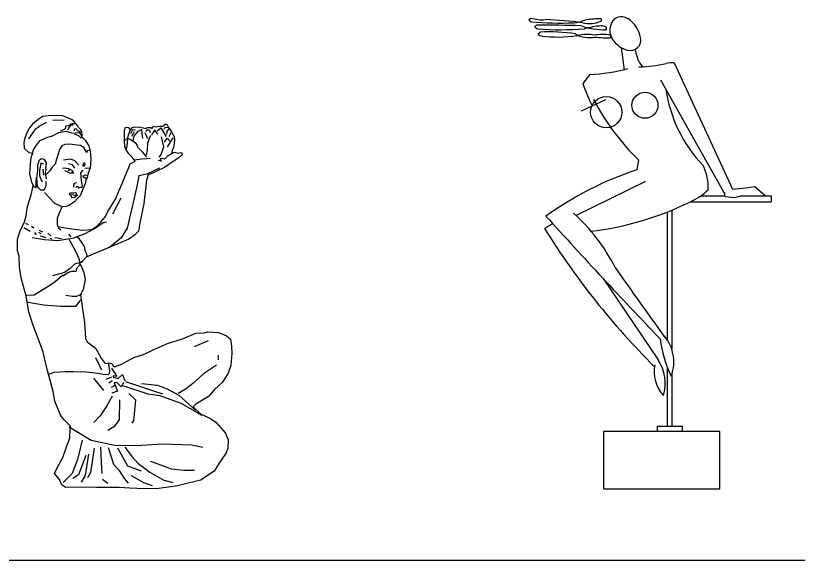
# Model space of a CAD drawing. Header units: millimetres. Extents: x -1413 to 9193, y 11663 to 17984.
# Drawn here: x 5957 to 7575, y 13831 to 14957 of the extents above; entities that cross this region are included whole.
import ezdxf

# ---------------------------------------------------------------- set-up
doc = ezdxf.new("R2010")
doc.units = ezdxf.units.MM
doc.layers.add('www.cad-blocks.net', color=7, linetype='Continuous')

# ---------------------------------------------------------------- blocks, each defined once
blk = doc.blocks.new('A$C3B3631BB')
for p, q in [((42.1, 762.8), (30.7, 753.8)), ((51.7, 769.5), (42.1, 762.8)), ((63.1, 771.3), (51.7, 769.5)), ((81.8, 771.9), (63.1, 771.3)), ((72.7, 761.9), (96.6, 762.5)), ((93.2, 771.3), (81.8, 771.9)), ((105.2, 766.5), (93.2, 771.3)), ((113, 762.8), (105.2, 766.5)), ((24.7, 746), (18.7, 734.6)), ((30.7, 753.8), (24.7, 746)), ((42.3, 747), (36.7, 743.9)), ((44.2, 749.2), (42.3, 747)), ((60, 757), (44.2, 749.2)), ((98.5, 744.2), (99.7, 746.4)), ((99.7, 750.1), (105.6, 751.1)), ((99.7, 746.4), (99.7, 750.1)), ((105.3, 745.2), (103.4, 741.5)), ((106.5, 747.7), (105.3, 745.2)), ((105.6, 751.1), (107.8, 752.3)), ((109, 748.9), (106.5, 747.7)), ((107.8, 752.3), (109.9, 754.2)), ((109, 752), (109, 748.9)), ((114.6, 751.4), (109, 752)), ((109.9, 754.2), (112.7, 755.1)), ((112.7, 755.1), (118.3, 755.1)), ((118, 743.9), (120.8, 744.9)), ((118.3, 755.1), (119.9, 755.1)), ((120.8, 744.9), (123, 740.5)), ((221.2, 740.6), (223, 747.8)), ((223, 747.8), (229.6, 747.2)), ((229.6, 747.2), (232.6, 741.2)), ((232.6, 741.2), (237.4, 746.6)), ((237.4, 746.6), (242.2, 748.4)), ((242.2, 748.4), (251.8, 747.8)), ((251.8, 747.8), (259.6, 746)), ((259.6, 746), (264.4, 744.8)), ((264.4, 744.8), (268.6, 747.2)), ((268.6, 747.2), (275.2, 747.2)), ((275.2, 747.2), (278.2, 744.8)), ((278.2, 744.8), (280.6, 749.6)), ((280.6, 749.6), (285.4, 748.4)), ((285.4, 748.4), (294.4, 749.6)), ((288.4, 740), (296.3, 746)), ((294.4, 749.6), (300.5, 749.6)), ((296.3, 746), (301.1, 738.2)), ((300.5, 749.6), (305.3, 753.8)), ((302.9, 743.6), (305.3, 747.8)), ((305.3, 753.8), (308.9, 753.8)), ((305.3, 747.8), (311.9, 746.6)), ((313.1, 744.8), (308.3, 739.4)), ((308.9, 753.8), (311.9, 746.6)), ((311.9, 746.6), (317.9, 737.6)), ((18.7, 734.6), (14.5, 722.6)), ((36.7, 743.9), (22.8, 723.2)), ((60.6, 726.3), (72.1, 729.4)), ((72.1, 729.4), (85.1, 736.8)), ((85.1, 736.8), (100.6, 739)), ((88.5, 739.9), (93.2, 741.8)), ((93.2, 741.8), (98.5, 744.2)), ((100.6, 739), (106.8, 737.4)), ((106.8, 737.4), (111.2, 735.6)), ((111.2, 735.6), (118, 734.9)), ((117.7, 740.2), (118, 743.9)), ((118, 734.9), (118.6, 733.1)), ((118.6, 733.1), (125.8, 730.6)), ((118.9, 735.6), (126.4, 736.5)), ((123, 740.5), (127, 739.6)), ((125.8, 730.6), (128.3, 728.4)), ((126.4, 736.5), (129.8, 732.8)), ((127, 739.6), (131, 736.5)), ((128.3, 728.4), (131, 725.6)), ((129.8, 732.8), (132.6, 727.5)), ((221.2, 719), (221.2, 740.6)), ((228.4, 731), (227.2, 725)), ((232.6, 741.2), (228.4, 731)), ((237.4, 741.8), (233.2, 734)), ((241, 737.6), (235.6, 728)), ((244, 741.2), (237.4, 741.8)), ((238.9, 719), (241, 729.2)), ((241, 729.2), (249.4, 739.4)), ((249.4, 739.4), (256, 742.4)), ((256, 742.4), (256.6, 734)), ((256.6, 734), (258.4, 725)), ((263.2, 736.4), (268.6, 723.8)), ((266.2, 738.8), (268.6, 743)), ((268.6, 743), (272.8, 741.2)), ((274.6, 730.4), (268.6, 714.8)), ((272.8, 741.2), (274, 736.4)), ((283.6, 741.8), (277, 731.6)), ((283.2, 741.1), (289.6, 732.8)), ((301.1, 738.2), (307.1, 728.6)), ((308.3, 739.4), (307.7, 732.8)), ((313.1, 728.6), (317.9, 737.6)), ((317.9, 737.6), (323.9, 728)), ((14.5, 722.6), (12.7, 715.4)), ((12.7, 715.4), (13.3, 704)), ((38.9, 710.4), (47, 720.1)), ((47, 720.1), (60.6, 726.3)), ((108.2, 712.2), (97.8, 711.7)), ((117.3, 711.3), (108.2, 712.2)), ((131, 725.6), (134.5, 726.3)), ((133.4, 726.8), (139.4, 720.8)), ((139.4, 720.8), (147.3, 708.8)), ((227.2, 725), (221.2, 719)), ((221.8, 707.6), (221.2, 719)), ((226.6, 714.8), (224.7, 700.3)), ((227.2, 725), (226.6, 714.8)), ((227.2, 725), (234.4, 722)), ((234.4, 722), (243.4, 716)), ((243.4, 716), (247, 710)), ((268.6, 714.8), (268, 701)), ((296.9, 727.4), (301.7, 707)), ((303.5, 716.6), (309.5, 725)), ((309.5, 725), (315.9, 717)), ((314.3, 714.2), (309.5, 707)), ((320.9, 725.6), (314.3, 714.2)), ((324.5, 720.8), (322.7, 704.6)), ((323.9, 728), (324.5, 720.8)), ((13.3, 704), (23.5, 695)), ((30.5, 694.3), (33, 700.5)), ((33, 700.5), (38.9, 710.4)), ((86.5, 701.3), (83, 690)), ((91.2, 709.1), (86.5, 701.3)), ((97.8, 711.7), (91.2, 709.1)), ((130.4, 709.6), (117.3, 711.3)), ((136.9, 705.7), (130.4, 709.6)), ((143.4, 695.2), (136.9, 705.7)), ((143.9, 698.3), (143.4, 695.2)), ((149.8, 699.8), (143.9, 698.3)), ((147.3, 708.8), (150.3, 698)), ((150.3, 698), (151.5, 682.4)), ((224.2, 701), (221.8, 707.6)), ((230.2, 692.6), (224.2, 701)), ((250, 704), (246.8, 710.3)), ((259, 696.2), (250, 704)), ((267.4, 685.4), (259, 696.2)), ((268, 701), (265.6, 689.6)), ((301.7, 707), (296.3, 690.2)), ((319.7, 699.8), (317.9, 692.6)), ((317.9, 692.6), (324.5, 696.2)), ((322.7, 704.6), (319.7, 699.8)), ((324.5, 696.2), (331.1, 693.8)), ((23.5, 695), (30.7, 693.8)), ((27.7, 684.2), (25.9, 671)), ((30.7, 693.8), (27.7, 684.2)), ((48.7, 681.8), (43.9, 678.2)), ((55.9, 680.6), (48.7, 681.8)), ((59.5, 674), (55.9, 680.6)), ((80.4, 681.3), (77.8, 671.3)), ((83, 690), (80.4, 681.3)), ((110.4, 681.3), (94.7, 679.1)), ((118.2, 677.8), (110.4, 681.3)), ((151.5, 682.4), (150.3, 663.8)), ((236.8, 685.4), (230.2, 692.6)), ((242.8, 677.6), (236.8, 685.4)), ((241, 679.9), (256, 681.8)), ((256, 681.8), (267.4, 683)), ((267.4, 683), (274, 683.6)), ((296.3, 690.2), (292, 685.4)), ((298.7, 683), (295.1, 682.4)), ((295.1, 682.4), (296.9, 677.6)), ((304.1, 681.2), (298.7, 683)), ((309.5, 687.2), (304.1, 681.2)), ((317.9, 692.6), (309.5, 687.2)), ((334.1, 684.8), (314.9, 671.6)), ((331.1, 693.8), (337.7, 695)), ((341.3, 691.4), (334.1, 684.8)), ((337.7, 695), (341.3, 691.4)), ((25.9, 671), (24.7, 651.2)), ((43.9, 678.2), (40.9, 668)), ((40.9, 668), (40.9, 657.2)), ((46.9, 665.6), (45.1, 657.8)), ((48.1, 673.4), (46.9, 665.6)), ((54.1, 671), (48.1, 673.4)), ((58.3, 661.4), (59.5, 674)), ((71.7, 664.8), (66.5, 657)), ((77.8, 671.3), (71.7, 664.8)), ((113.4, 670), (105.2, 671.8)), ((118.2, 663.1), (113.4, 670)), ((126.5, 669.2), (118.2, 677.8)), ((135.6, 672.2), (135.2, 667.8)), ((135.2, 667.8), (138.2, 667.4)), ((138.6, 673.5), (135.6, 672.2)), ((138.2, 667.4), (139.9, 670.9)), ((139.9, 670.9), (138.8, 673.6)), ((139.1, 662.6), (150.3, 663.8)), ((150.3, 663.8), (147.9, 657.8)), ((223.6, 649.4), (230.2, 664.4)), ((230.2, 664.4), (232.6, 671.6)), ((232.6, 671.6), (242.8, 677.6)), ((304.1, 664.4), (289.6, 657.2)), ((296.9, 677.6), (290.8, 678.8)), ((314.9, 671.6), (304.1, 664.4)), ((24.7, 651.2), (28.9, 633.8)), ((40.9, 657.2), (39.1, 642.3)), ((45.1, 657.8), (45.1, 647.6)), ((45.1, 647.6), (48.7, 638)), ((52.3, 660.8), (53.5, 648.2)), ((58.3, 661.4), (57.1, 651.8)), ((57.1, 651.8), (58.9, 641)), ((66.5, 657), (57.7, 648.1)), ((96, 662.6), (92.6, 661.8)), ((106, 661.3), (96, 662.6)), ((96.9, 657.9), (108.2, 653.1)), ((107.4, 660.6), (104.7, 656.5)), ((113, 657.9), (106, 661.3)), ((108.2, 653.1), (115.8, 652.3)), ((113, 657.9), (112, 652.7)), ((116, 651.8), (113, 657.9)), ((135.2, 658.7), (130.4, 653.5)), ((130.4, 653.5), (130.8, 646.6)), ((135.2, 646.1), (139.5, 648.7)), ((139.5, 648.7), (144.5, 647.7)), ((144.9, 649.4), (143.7, 643.4)), ((147.9, 657.8), (144.9, 649.4)), ((216.3, 631.4), (223.6, 649.4)), ((267.5, 650.6), (250.4, 647)), ((269.8, 648.8), (266.8, 638)), ((293.1, 662.7), (267.5, 650.6)), ((277.6, 651.8), (269.8, 648.8)), ((289.6, 657.2), (277.6, 651.8)), ((28.9, 633.8), (33.7, 624.8)), ((38.5, 635.6), (39.1, 642.8)), ((38.5, 622.4), (38.5, 635.6)), ((39.1, 642.3), (40.3, 624.8)), ((48.7, 638), (51.1, 634.4)), ((58.9, 626.6), (58.9, 635)), ((117.3, 631.3), (115.6, 628.7)), ((122.1, 632.7), (117.3, 631.3)), ((130.8, 646.6), (131.7, 637.4)), ((131.7, 637.4), (133.4, 625.3)), ((139.4, 631.4), (132.2, 612.2)), ((135.2, 646.1), (139.5, 642.6)), ((141.8, 640.4), (139.4, 631.4)), ((139.5, 642.6), (141.8, 640.4)), ((143.7, 643.4), (141.8, 640.4)), ((208.5, 614), (216.3, 631.4)), ((250.4, 647), (247.5, 628.5)), ((266.8, 638), (260.8, 589.3)), ((27.8, 607.9), (31.7, 623.1)), ((31.7, 623.1), (32.2, 627.5)), ((33.7, 624.8), (38.5, 622.4)), ((40.3, 624.8), (47.5, 618.2)), ((47.5, 618.2), (54.7, 618.2)), ((54.7, 618.2), (58.9, 626.6)), ((115.6, 628.7), (115.6, 625.3)), ((115.6, 625.3), (116.5, 623.5)), ((123.9, 624.4), (120.8, 624)), ((120.8, 624), (120.8, 622.7)), ((126, 624), (123.9, 624.4)), ((127.3, 622.2), (125.2, 620.5)), ((129.9, 622.7), (127.3, 622.2)), ((132.6, 623.1), (129.9, 622.7)), ((133.4, 625.3), (132.6, 623.1)), ((247.5, 628.5), (236.8, 583)), ((20.8, 583.5), (27.8, 607.9)), ((55.6, 612.2), (76.5, 590.5)), ((109.9, 611.4), (106.9, 610.1)), ((106.9, 610.1), (107.3, 608.3)), ((107.3, 608.3), (114.7, 607.9)), ((109.1, 607.9), (111.7, 603.1)), ((109.5, 611.8), (116, 611.8)), ((111.7, 603.1), (117.3, 602.2)), ((114.7, 607.9), (122.6, 607)), ((116, 611.8), (120.4, 612.7)), ((117.3, 602.2), (123, 607)), ((123.2, 599.5), (117.8, 593.5)), ((120.4, 612.7), (121.3, 609.2)), ((121.3, 609.2), (122.6, 607.4)), ((122.6, 607.4), (124.3, 606.6)), ((129.2, 605.6), (123.2, 599.5)), ((132.2, 612.2), (129.2, 605.6)), ((186.9, 573.1), (202.5, 598.9)), ((213.3, 600.8), (196.2, 568)), ((202.5, 598.9), (208.5, 614)), ((18, 564.2), (20.8, 583.5)), ((76.5, 590.5), (89.9, 584)), ((91.4, 582.7), (85.4, 567.7)), ((89.9, 584), (91.6, 583.3)), ((100.4, 583.3), (91.4, 582.7)), ((105.8, 585.7), (100.4, 583.3)), ((117.8, 593.5), (105.8, 585.7)), ((236.8, 583), (226.9, 538.8)), ((260.8, 589.3), (253.6, 553.3)), ((85.4, 567.7), (81.8, 559.3)), ((182.1, 562.9), (186.9, 573.1)), ((5.4, 533), (14.4, 552.2)), ((14.4, 552.2), (18, 564.2)), ((81.8, 559.3), (81.8, 548.5)), ((163.5, 542.5), (171.9, 551.5)), ((171.9, 551.5), (182.1, 562.9)), ((177, 550.2), (184.1, 551.6)), ((253.6, 553.3), (250, 532.9)), ((13.1, 540.2), (25.9, 532.4)), ((16, 548.8), (21.7, 546.6)), ((28.8, 543.1), (33.8, 539.5)), ((44.5, 534.5), (51.6, 531)), ((81.8, 548.5), (82.4, 542.5)), ((82.4, 542.5), (99.2, 539.5)), ((83.7, 539.5), (89.4, 535.3)), ((99.2, 539.5), (111.8, 537.7)), ((111.8, 537.7), (135.2, 534.7)), ((135.2, 534.7), (153.3, 535.9)), ((139.9, 527.4), (159.2, 538.1)), ((153.3, 535.9), (163.5, 542.5)), ((159.2, 538.1), (177, 550.2)), ((226.9, 538.8), (214, 518.9)), ((0, 516.2), (5.4, 533)), ((30.2, 519.6), (55.9, 515.3)), ((35.2, 529.6), (38.1, 525.3)), ((43, 530.3), (48, 527.4)), ((46.6, 523.1), (58.7, 519.6)), ((62.3, 528.1), (68.7, 523.1)), ((66.6, 518.2), (70.1, 516.7)), ((77.2, 519.6), (90.8, 517.5)), ((82.9, 513.2), (116.4, 518.9)), ((105, 526.7), (110, 521)), ((116.4, 518.9), (139.9, 527.4)), ((127.8, 516), (122.8, 521)), ((214, 518.9), (189.8, 498.9)), ((241.6, 524.5), (230.2, 516.1)), ((250, 532.9), (241.6, 524.5)), ((0, 491.6), (0, 516.2)), ((55.9, 515.3), (82.9, 513.2)), ((106.5, 515.3), (115.7, 498.9)), ((135, 506.1), (127.8, 516)), ((137.1, 501.8), (135, 506.1)), ((137.8, 502.5), (139.2, 492.5)), ((207.3, 506.5), (156.2, 485.2)), ((230.2, 516.1), (207.3, 506.5)), ((3, 480.8), (0, 491.6)), ((115.7, 498.9), (121.4, 488.3)), ((121.4, 488.3), (126.4, 476.2)), ((139.2, 492.5), (142.8, 485.4)), ((4.2, 457.4), (3, 480.8)), ((126.4, 476.2), (128.5, 466.2)), ((134, 470.8), (127.4, 465.4)), ((141.8, 478.6), (134, 470.8)), ((156.2, 485.2), (141.8, 478.6)), ((142.8, 485.4), (143.5, 479.7)), ((8.4, 433.4), (4.2, 457.4)), ((108.9, 455.3), (97.3, 447.1)), ((117.8, 464.2), (108.9, 455.3)), ((134.4, 469.2), (117.8, 464.2)), ((121.8, 449.6), (122.3, 456.1)), ((122.3, 456.1), (128.8, 463.2)), ((127.4, 465.4), (131.6, 460.6)), ((131.6, 460.6), (137, 447.3)), ((97.3, 447.1), (72.4, 439.9)), ((93.6, 441.3), (78, 427.7)), ((93.6, 439.9), (105.5, 448)), ((105.5, 448), (113.1, 449.6)), ((113.1, 449.6), (121.8, 449.6)), ((137, 447.3), (139.4, 432.9)), ((17.4, 398.5), (8.4, 433.4)), ((78, 427.7), (64.4, 419.2)), ((139.4, 432.9), (135.8, 411.9)), ((64.4, 419.2), (34.5, 400)), ((135.8, 411.9), (130.4, 401.7)), ((34.5, 400), (17.4, 399.3)), ((23.4, 365.5), (17.4, 398.5)), ((112.9, 397.8), (100, 399.3)), ((122.1, 397.8), (112.9, 397.8)), ((121.4, 377.2), (130.7, 390.7)), ((132.8, 402.1), (122.1, 397.8)), ((130.4, 401.7), (134.6, 366.9)), ((21.7, 385.7), (53.7, 380)), ((53.7, 380), (89.4, 377.2)), ((89.4, 377.2), (121.4, 377.2)), ((31.8, 339.7), (23.4, 365.5)), ((134.6, 366.9), (138.2, 344.1)), ((138.2, 344.1), (140.6, 310.7)), ((53, 283.4), (31.8, 339.7)), ((385.8, 322.1), (393, 324.6)), ((393, 324.6), (415.2, 322.8)), ((140.6, 310.7), (143.6, 303.5)), ((310.1, 300.5), (341.3, 310.1)), ((341.3, 310.1), (368.3, 321.5)), ((368.3, 321.5), (385.8, 322.1)), ((415.2, 322.8), (432, 316.1)), ((432, 316.1), (440.4, 309.5)), ((440.4, 309.5), (442.2, 294.5)), ((143.6, 303.5), (152, 297.5)), ((152, 297.5), (161.7, 289.7)), ((280, 287.3), (310.1, 300.5)), ((393.8, 306.1), (365.1, 293.1)), ((442.2, 294.5), (442.8, 279.5)), ((54.8, 272.6), (53, 283.4)), ((161.7, 289.7), (173.1, 269.9)), ((240.4, 271.1), (260.2, 277.7)), ((260.2, 277.7), (280, 287.3)), ((415, 276.3), (415, 266.6)), ((442.8, 279.5), (441, 254.9)), ((62, 244.4), (54.8, 272.6)), ((160.8, 271.5), (173.8, 246)), ((173.1, 269.9), (180.9, 259.1)), ((180.9, 259.1), (188.7, 260.3)), ((187.1, 260.1), (190.3, 244.3)), ((188.7, 260.3), (194.7, 259.1)), ((194.7, 259.1), (197.1, 254.9)), ((216.3, 258.5), (240.4, 271.1)), ((73.4, 201.1), (62, 244.4)), ((190.3, 244.3), (189.5, 237.9)), ((194.3, 249), (205.3, 232.4)), ((197.1, 254.9), (201.3, 251.9)), ((201.3, 251.9), (216.3, 258.5)), ((411.2, 255.3), (384.3, 237.9)), ((441, 254.9), (435.6, 238.7)), ((64.4, 237.1), (75.5, 241.1)), ((75.5, 241.1), (98.5, 242.7)), ((98.5, 242.7), (115.1, 242.7)), ((115.1, 242.7), (142, 241.9)), ((142, 241.9), (166.5, 238.7)), ((157, 228.4), (177.6, 203.1)), ((166.5, 238.7), (176.8, 237.1)), ((176.8, 237.1), (188.7, 236.4)), ((194.3, 230.8), (182.4, 226.1)), ((197.4, 233.2), (197.4, 230.8)), ((205.3, 232.4), (197.4, 233.2)), ((197.4, 230.8), (207.7, 227.7)), ((207.7, 227.7), (217.2, 236.4)), ((217.2, 236.4), (221.2, 225.3)), ((384.3, 237.9), (362.1, 217.4)), ((435.6, 238.7), (423.6, 220.1)), ((195.8, 222.9), (188.7, 218.2)), ((202.2, 214.2), (193.5, 209.5)), ((205.3, 219.7), (199.8, 218.9)), ((199.8, 218.9), (206.9, 201.5)), ((214, 211), (205.3, 219.7)), ((218.8, 219.7), (214, 211)), ((217.2, 213.4), (269.5, 196)), ((221.2, 225.3), (222.8, 222.9)), ((222.8, 222.1), (299.6, 196)), ((256, 217.4), (289.3, 214.2)), ((289.3, 214.2), (309.1, 206.3)), ((362.1, 217.4), (348.6, 206.3)), ((423.6, 220.1), (407.4, 205.1)), ((77, 181.3), (73.4, 201.1)), ((206.9, 201.5), (195, 197.6)), ((229.9, 196.8), (244.1, 184.1)), ((269.5, 196), (294, 192.8)), ((309.1, 206.3), (333.6, 193.6)), ((348.6, 206.3), (332, 196.8)), ((407.4, 205.1), (394.8, 190.7)), ((88.4, 151.9), (77, 181.3)), ((195.8, 191.3), (184.8, 171.5)), ((210.9, 184.1), (210.1, 142.2)), ((244.1, 184.1), (239.4, 140.6)), ((294, 192.8), (337.6, 177)), ((333.6, 193.6), (367.6, 162.8)), ((394.8, 190.7), (368.9, 175.1)), ((184.8, 171.5), (170.5, 150.9)), ((337.6, 177), (372.4, 157.2)), ((368.9, 175.1), (362.9, 169.7)), ((362.9, 169.7), (377.9, 154.6)), ((96.3, 142.3), (88.4, 151.9)), ((170.5, 150.9), (157.8, 136.7)), ((372.4, 157.2), (381.1, 152.5)), ((377.9, 154.6), (399, 145.6)), ((109.5, 129.1), (96.3, 142.3)), ((210.1, 142.2), (199, 128)), ((239.4, 140.6), (236.2, 135.9)), ((399, 145.6), (410.5, 136.9)), ((410.5, 136.9), (429.7, 114.7)), ((106.4, 128), (152.3, 100.3)), ((107.7, 104.5), (108.9, 123.7)), ((108.9, 123.7), (109.5, 129.1)), ((199, 128), (186.3, 120.8)), ((429.7, 114.7), (435.1, 101.5)), ((101.1, 86.5), (107.7, 104.5)), ((133.3, 100.3), (123.8, 60.7)), ((152.3, 100.3), (203.8, 89.2)), ((435.1, 101.5), (434.5, 84.1)), ((93.2, 64.8), (101.1, 86.5)), ((158.6, 83.7), (150.7, 33.8)), ((171.3, 86), (172.9, 54.4)), ((187.1, 85.2), (198.2, 51.2)), ((203.8, 89.2), (256.8, 90)), ((206.9, 84.5), (227.5, 47.3)), ((222, 86), (237, 66.3)), ((256.8, 90), (300.3, 93.2)), ((300.3, 93.2), (359.7, 90.8)), ((359.7, 90.8), (382.7, 86)), ((434.5, 84.1), (431.5, 74.4)), ((81.8, 43.2), (93.2, 64.8)), ((141.2, 68.6), (126.2, 29.1)), ((146.8, 71.8), (139.6, 27.5)), ((237, 66.3), (248.9, 52.8)), ((431.5, 74.4), (418.3, 55.2)), ((123.8, 60.7), (112.7, 31.4)), ((172.9, 54.4), (174.5, 31.4)), ((198.2, 51.2), (210.1, 37.8)), ((248.9, 52.8), (273.4, 34.6)), ((275, 56.8), (317.8, 40.9)), ((418.3, 55.2), (406.3, 36.6)), ((76.4, 31.8), (81.8, 43.2)), ((150.7, 33.8), (144.4, 22.7)), ((210.1, 37.8), (220.4, 21.2)), ((227.5, 47.3), (255.2, 37)), ((273.4, 34.6), (302.7, 18)), ((317.8, 40.9), (344.7, 38.6)), ((344.7, 38.6), (366.1, 38.6)), ((406.3, 36.6), (390.6, 26.4)), ((86.6, 19.2), (76.4, 31.8)), ((90.8, 9), (86.6, 19.2)), ((112.7, 31.4), (94.5, 13.2)), ((126.2, 29.1), (114.3, 21.2)), ((139.6, 27.5), (131.7, 14)), ((175.3, 19.6), (186.3, 11.7)), ((220.4, 21.2), (228.3, 11.7)), ((234.6, 27.5), (260, 13.2)), ((302.7, 18), (320.9, 13.2)), ((379.2, 18), (367.2, 15)), ((390.6, 26.4), (379.2, 18)), ((99.3, 2.4), (90.8, 9)), ((118.5, 3.6), (99.3, 2.4)), ((162.9, 2.4), (118.5, 3.6)), ((209.8, 2.4), (162.9, 2.4)), ((232, 1.2), (209.8, 2.4)), ((263.3, 0), (232, 1.2)), ((260, 13.2), (278.2, 6.9)), ((291.5, 0.6), (263.3, 0)), ((311.9, 3.6), (291.5, 0.6)), ((330.6, 6), (311.9, 3.6)), ((349.8, 10.8), (330.6, 6)), ((367.2, 15), (349.8, 10.8))]:
    blk.add_line(p, q)
for centre, radius, start, end in [((82.3, 724.3), 49.2, 26.9265, 51.4599), ((113.9, 730.9), 20, 348.1226, 51.8692)]:
    blk.add_arc(centre, radius, start, end)
blk = doc.blocks.new('A$C3FCF2007')
for p, q in [((4.7, 973), (0, 969.2)), ((149.6, 971.7), (149.6, 966.9)), ((0, 969.2), (4.7, 965.1)), ((16.5, 958.5), (12, 955.4)), ((12, 955.4), (16.5, 951.1)), ((159.7, 955.2), (159.7, 948.8)), ((24.1, 943.8), (19, 939.4)), ((19, 939.4), (24.1, 936.2)), ((169.1, 938.4), (169.1, 932.4)), ((191, 912.4), (197.2, 865.3)), ((300.6, 880.6), (421.2, 619.1)), ((126.1, 856.3), (111.9, 837.5)), ((272.2, 845.5), (405.1, 609.3)), ((108.9, 781), (159.2, 804.9)), ((226.9, 679.8), (223.4, 659.6)), ((241.5, 635.2), (97.7, 565)), ((421.2, 619.1), (449.5, 622)), ((449.5, 622), (467.7, 625.2)), ((467.7, 625.2), (489.7, 605.5)), ((355.7, 605.5), (405, 605.5)), ((405.1, 604.1), (405.5, 612.4)), ((405.1, 604.1), (425.7, 601.9)), ((425.7, 601.9), (438.2, 605.5)), ((438.2, 605.5), (501.3, 605.5)), ((501.3, 605.5), (501.3, 593.4)), ((334.9, 593.4), (501.3, 593.4)), ((285.9, 571.9), (285.9, 308.7)), ((295.9, 575.9), (295.9, 288.4)), ((154, 434.5), (267.7, 266.4)), ((285.9, 252.4), (285.9, 129.6)), ((295.9, 237.2), (295.9, 129.5)), ((265.7, 129.7), (265.6, 118.7)), ((265.7, 129.7), (317, 129.4)), ((317, 129.4), (316.9, 118.7))]:
    blk.add_line(p, q)
blk.add_lwpolyline([(154.3, 118.7), (154.3, 0), (394.8, 0), (394.8, 118.7)], close=True)
for centre, radius in [((160.2, 778.5), 32.4), ((240.3, 792.8), 26.9)]:
    blk.add_circle(centre, radius)
for centre, radius, start, end in [((28.7, 1055.7), 86.1, 253.7746, 274.1252), ((159.8, 565.2), 406.6, 91.4343, 95.8877), ((191.9, 950.6), 25.1, 57.9028, 134.7833), ((170.2, 920.4), 62.3, 11.5752, 55.7986), ((65.2, 1746.4), 783.6, 265.5709, 272.0375), ((20.4, -2393.1), 3351.6, 88.5003, 90.0672), ((-4, 45.3), 925.4, 82.8567, 87.5921), ((83, 1054.1), 91.4, 276.2839, 292.5438), ((143.2, 1041.8), 91.4, 247.4562, 263.7161), ((125.4, 1019.8), 58.2, 255.7566, 294.5922), ((181.8, 673.6), 285.4, 96.4658, 103.5064), ((147.1, 916.4), 40.8, 72.0386, 86.5085), ((202.9, 947.9), 35.3, 144.323, 211.6164), ((3.1, 889.5), 63, 76.4035, 77.7602), ((64.3, 1574.8), 625.8, 265.7501, 274.6551), ((44.3, 627.5), 317, 80.5488, 93.6495), ((125.5, 993.8), 61, 241.4514, 280.6056), ((120.8, 844.9), 94.3, 81.1506, 102.2673), ((162.7, 1153.7), 204.9, 261.7235, 269.1586), ((153.6, 765.1), 173.9, 84.9025, 96.0483), ((59.6, 1204.2), 270.3, 262.4624, 278.753), ((161, 1118.2), 186, 262.5093, 272.4822), ((217.5, 959), 53.7, 213.5522, 255.7146), ((210.1, 927.9), 21.7, 254.4567, 13.2413), ((403, 949), 187.8, 192.4869, 197.4899), ((268.1, 905.3), 46.1, 196.1097, 224.1607), ((222.6, 1152.5), 280.2, 271.0114, 282.6217), ((296.1, 833.9), 46.9, 84.5251, 105.1322), ((108.4, 1220.8), 365, 272.7933, 285.3492), ((414.9, 937.6), 319, 198.2717, 207.2261), ((567, 866.7), 286.4, 188.3204, 223.8581), ((567.1, 1029.4), 487.8, 207.4066, 225.788), ((262.2, 620.8), 109.1, 358.5839, 25.7541), ((456.5, -30.8), 728.7, 108.6586, 125.313), ((275.5, 720), 139.8, 294.232, 313.2181), ((54.1, 1163.7), 635.6, 276.7124, 296.0157), ((-150.7, 294.7), 367.1, 26.3284, 48.4849), ((8952.3, 8626.5), 12021.6, 222.11973, 223.77306), ((172.6, 328.2), 252, 119.4505, 123.7288), ((1383.8, 1380), 1592.1, 211.9387, 225.0688), ((22388.5, 16157.7), 27199, 215.25613, 215.62981), ((523.9, 341.8), 254.2, 187.2142, 205.4263), ((218.8, 262.8), 81.2, 338.206, 46.0619), ((191.3, 217.4), 90.7, 344.0803, 32.6854), ((332.7, 242.3), 73.5, 169.0545, 222.5601)]:
    blk.add_arc(centre, radius, start, end)
blk = doc.blocks.new('FORMAT')
at = {"layer": 'www.cad-blocks.net', "color": 155, "true_color": 0x546d8e}
blk.add_line((-220, 13831.2), (9176.1, 13831.2), dxfattribs=at)

msp = doc.modelspace()

# ---------------------------------------------------------------- block references
for name, p in [('A$C3FCF2007', (7017.6, 13979.1)), ('A$C3B3631BB', (5960.6, 13979.1))]:
    msp.add_blockref(name, p)
at = {"layer": 'www.cad-blocks.net'}
msp.add_blockref('FORMAT', (0, 0), dxfattribs=at)

doc.saveas('drawing.dxf')
